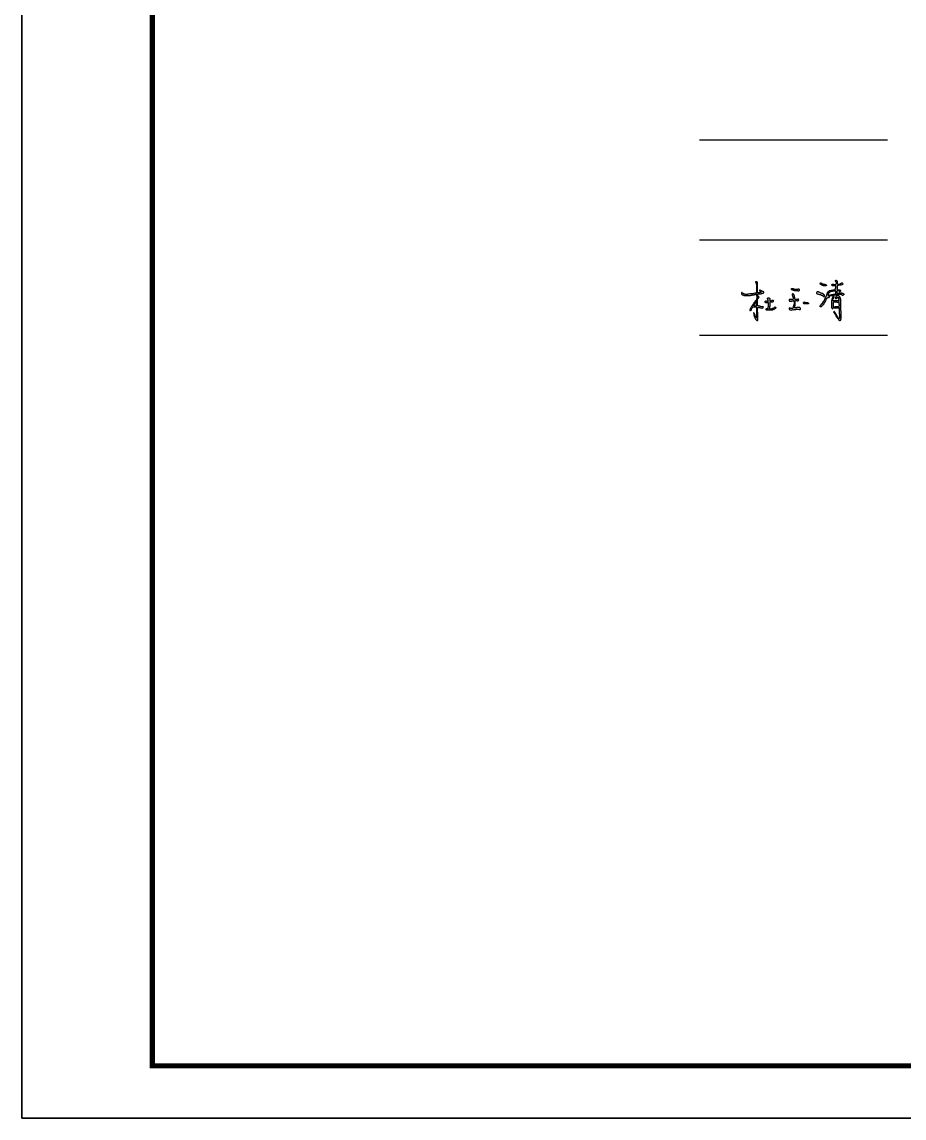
# Model space of a CAD drawing. Extents: x 30064 to 135164, y 17999 to 492668.
# Drawn here: x 30064 to 46963, y 386815 to 407815 of the extents above; entities that cross this region are included whole.
import ezdxf

# ---------------------------------------------------------------- set-up
doc = ezdxf.new("R2010")
doc.units = 0
doc.header["$LTSCALE"] = 1000
doc.header["$MEASUREMENT"] = 0
doc.layers.add('PUB_TITLE', color=7, linetype='Continuous')
doc.layers.add('TWT_TITLE', color=7, linetype='Continuous')

msp = doc.modelspace()

# ---------------------------------------------------------------- hatches: boundary and pattern name
h = msp.add_hatch(color=6)
h.paths.add_polyline_path([(44157, 402506), (44163, 402510), (44163, 402516), (44171, 402520), (44176, 402526), (44178, 402534), (44184, 402538), (44186, 402548), (44180, 402551), (44175, 402556), (44172, 402561), (44165, 402561), (44165, 402551), (44162, 402549), (44160, 402545), (44155, 402544), (44155, 402591), (44162, 402593), (44165, 402600), (44166, 402604), (44187, 402604), (44192, 402609), (44223, 402609), (44233, 402613), (44247, 402614), (44255, 402619), (44263, 402619), (44271, 402624), (44274, 402628), (44274, 402643), (44270, 402644), (44266, 402648), (44256, 402651), (44243, 402658), (44229, 402664), (44219, 402669), (44208, 402672), (44204, 402675), (44194, 402676), (44192, 402668), (44197, 402662), (44206, 402654), (44212, 402649), (44220, 402650), (44224, 402646), (44231, 402644), (44228, 402635), (44218, 402638), (44213, 402633), (44193, 402633), (44186, 402626), (44156, 402626), (44156, 402825), (44151, 402830), (44149, 402835), (44141, 402838), (44122, 402838), (44122, 402833), (44116, 402833), (44116, 402825), (44122, 402822), (44122, 402813), (44129, 402810), (44127, 402795), (44133, 402793), (44133, 402749), (44139, 402743), (44139, 402621), (44129, 402621), (44103, 402616), (44067, 402609), (44006, 402603), (43970, 402599), (43968, 402591), (43918, 402591), (43914, 402597), (43897, 402602), (43884, 402610), (43878, 402610), (43871, 402617), (43862, 402625), (43860, 402630), (43860, 402634), (43852, 402634), (43848, 402628), (43848, 402605), (43852, 402602), (43852, 402595), (43861, 402589), (43872, 402584), (43884, 402579), (43896, 402577), (43899, 402571), (43985, 402571), (43990, 402576), (44024, 402576), (44031, 402581), (44056, 402581), (44065, 402587), (44091, 402587), (44099, 402591), (44118, 402591), (44125, 402597), (44136, 402597), (44140, 402511), (44133, 402511), (44134, 402490), (44124, 402478), (44122, 402471), (44105, 402458), (44105, 402450), (44088, 402436), (44089, 402426), (44084, 402426), (44079, 402414), (44071, 402408), (44067, 402394), (44062, 402392), (44057, 402379), (44049, 402376), (44047, 402365), (44040, 402360), (44033, 402348), (44030, 402335), (44024, 402331), (44017, 402319), (44014, 402305), (44008, 402302), (44009, 402287), (44019, 402284), (44024, 402291), (44031, 402292), (44038, 402302), (44038, 402312), (44048, 402324), (44053, 402335), (44058, 402344), (44064, 402350), (44073, 402354), (44080, 402359), (44096, 402359), (44099, 402355), (44130, 402355), (44132, 402350), (44137, 402346), (44138, 402149), (44132, 402149), (44132, 402151), (44126, 402157), (44120, 402172), (44113, 402182), (44109, 402194), (44103, 402206), (44098, 402223), (44094, 402234), (44089, 402238), (44087, 402242), (44081, 402243), (44082, 402214), (44086, 402211), (44088, 402194), (44091, 402185), (44093, 402174), (44098, 402162), (44105, 402148), (44105, 402144), (44110, 402131), (44116, 402127), (44117, 402123), (44135, 402103), (44145, 402102), (44148, 402098), (44159, 402096), (44160, 402101), (44162, 402106), (44162, 402248), (44156, 402252), (44156, 402345), (44186, 402346), (44191, 402344), (44215, 402340), (44219, 402338), (44236, 402337), (44240, 402333), (44247, 402332), (44255, 402336), (44262, 402337), (44266, 402341), (44268, 402355), (44253, 402354), (44248, 402358), (44222, 402361), (44215, 402365), (44199, 402365), (44198, 402370), (44180, 402371), (44175, 402375), (44162, 402377), (44160, 402383), (44155, 402394)])
h.paths.add_polyline_path([(44452, 402453), (44458, 402456), (44458, 402485), (44434, 402485), (44432, 402479), (44424, 402480), (44422, 402473), (44404, 402473), (44402, 402466), (44390, 402465), (44392, 402517), (44387, 402519), (44383, 402523), (44375, 402528), (44355, 402527), (44353, 402524), (44348, 402522), (44348, 402510), (44356, 402507), (44354, 402489), (44362, 402485), (44362, 402458), (44328, 402459), (44327, 402470), (44325, 402473), (44312, 402472), (44309, 402468), (44304, 402463), (44303, 402449), (44309, 402445), (44310, 402432), (44334, 402431), (44337, 402436), (44344, 402436), (44347, 402441), (44359, 402442), (44361, 402435), (44367, 402434), (44365, 402362), (44361, 402359), (44362, 402321), (44357, 402321), (44353, 402315), (44342, 402314), (44338, 402322), (44327, 402322), (44323, 402316), (44320, 402311), (44320, 402299), (44325, 402295), (44328, 402292), (44384, 402292), (44386, 402296), (44448, 402296), (44453, 402303), (44472, 402306), (44473, 402309), (44484, 402311), (44502, 402327), (44505, 402348), (44499, 402350), (44496, 402355), (44480, 402353), (44470, 402338), (44461, 402338), (44459, 402333), (44445, 402333), (44441, 402327), (44428, 402326), (44425, 402320), (44393, 402321), (44392, 402316), (44385, 402316), (44384, 402356), (44389, 402362), (44389, 402438), (44396, 402443), (44401, 402448), (44452, 402448)])
h.paths.add_polyline_path([(44945, 402497), (44942, 402499), (44939, 402504), (44927, 402504), (44924, 402498), (44876, 402498), (44874, 402504), (44869, 402506), (44869, 402540), (44864, 402545), (44865, 402563), (44861, 402567), (44859, 402580), (44853, 402586), (44853, 402591), (44841, 402603), (44824, 402606), (44822, 402601), (44817, 402599), (44817, 402584), (44821, 402579), (44823, 402572), (44827, 402561), (44833, 402554), (44833, 402545), (44839, 402536), (44845, 402529), (44842, 402507), (44838, 402501), (44833, 402501), (44826, 402497), (44765, 402497), (44763, 402494), (44762, 402470), (44766, 402470), (44768, 402465), (44811, 402464), (44815, 402470), (44841, 402471), (44847, 402471), (44848, 402475), (44851, 402476), (44851, 402472), (44857, 402469), (44857, 402409), (44850, 402406), (44850, 402373), (44841, 402373), (44843, 402357), (44837, 402353), (44837, 402339), (44830, 402332), (44825, 402328), (44788, 402328), (44785, 402334), (44770, 402335), (44763, 402329), (44759, 402322), (44760, 402308), (44766, 402306), (44767, 402303), (44782, 402302), (44785, 402298), (44813, 402296), (44817, 402303), (44850, 402302), (44855, 402308), (44887, 402308), (44893, 402311), (44912, 402313), (44919, 402309), (44952, 402308), (44956, 402304), (44966, 402303), (44969, 402307), (44975, 402308), (44977, 402314), (44980, 402314), (44980, 402324), (44976, 402327), (44975, 402337), (44966, 402338), (44964, 402343), (44909, 402344), (44904, 402338), (44870, 402338), (44869, 402343), (44864, 402344), (44864, 402352), (44869, 402353), (44869, 402373), (44876, 402376), (44878, 402440), (44881, 402475), (44909, 402475), (44915, 402469), (44934, 402469), (44938, 402475), (44943, 402475)])
h.paths.add_polyline_path([(44953, 402695), (44947, 402695), (44946, 402700), (44928, 402700), (44925, 402693), (44855, 402693), (44855, 402699), (44846, 402700), (44844, 402705), (44834, 402705), (44833, 402710), (44809, 402710), (44805, 402710), (44805, 402686), (44815, 402685), (44818, 402681), (44827, 402680), (44830, 402676), (44838, 402675), (44841, 402669), (44855, 402670), (44859, 402665), (44927, 402664), (44929, 402659), (44947, 402660), (44947, 402666), (44952, 402668)])
h.paths.add_polyline_path([(45131, 402424), (45124, 402425), (45124, 402432), (45119, 402433), (45119, 402437), (45112, 402437), (45065, 402437), (45065, 402441), (45058, 402445), (45058, 402450), (45047, 402450), (45047, 402443), (45040, 402443), (45039, 402437), (45034, 402437), (45034, 402426), (45043, 402424), (45043, 402415), (45130, 402414)])
h.paths.add_polyline_path([(45411, 402607), (45406, 402610), (45391, 402613), (45378, 402618), (45363, 402625), (45348, 402632), (45337, 402637), (45325, 402643), (45299, 402643), (45291, 402637), (45288, 402626), (45285, 402611), (45297, 402604), (45326, 402599), (45346, 402593), (45365, 402591), (45382, 402582), (45393, 402575), (45399, 402572), (45408, 402566), (45414, 402562), (45419, 402554), (45437, 402555), (45438, 402579), (45432, 402584), (45431, 402588), (45422, 402591), (45419, 402598)])
h.paths.add_polyline_path([(45461, 402785), (45453, 402786), (45449, 402790), (45430, 402789), (45421, 402794), (45406, 402794), (45400, 402801), (45387, 402806), (45380, 402817), (45363, 402816), (45363, 402806), (45358, 402803), (45358, 402798), (45363, 402796), (45365, 402787), (45373, 402785), (45388, 402773), (45394, 402770), (45396, 402766), (45416, 402765), (45417, 402761), (45439, 402760), (45444, 402756), (45458, 402756), (45459, 402760), (45469, 402761), (45472, 402765), (45477, 402765), (45479, 402773), (45474, 402775), (45470, 402780), (45461, 402781)], flags=17)
h.paths.add_polyline_path([(45530, 402556), (45539, 402565), (45587, 402565), (45589, 402570), (45610, 402570), (45611, 402575), (45619, 402575), (45623, 402581), (45649, 402580), (45652, 402586), (45682, 402586), (45684, 402592), (45749, 402593), (45753, 402595), (45754, 402599), (45759, 402599), (45761, 402593), (45769, 402592), (45771, 402587), (45776, 402585), (45778, 402577), (45782, 402571), (45793, 402572), (45792, 402576), (45799, 402578), (45803, 402584), (45811, 402588), (45810, 402605), (45808, 402606), (45801, 402606), (45796, 402612), (45788, 402617), (45772, 402616), (45769, 402623), (45716, 402623), (45713, 402617), (45678, 402618), (45678, 402652), (45683, 402662), (45686, 402666), (45693, 402665), (45697, 402661), (45717, 402662), (45720, 402657), (45723, 402653), (45722, 402648), (45733, 402648), (45736, 402652), (45746, 402655), (45747, 402669), (45741, 402674), (45731, 402683), (45683, 402683), (45680, 402752), (45684, 402757), (45688, 402761), (45694, 402767), (45708, 402767), (45709, 402772), (45747, 402772), (45750, 402775), (45769, 402779), (45782, 402785), (45790, 402792), (45785, 402808), (45780, 402816), (45767, 402816), (45762, 402811), (45758, 402811), (45754, 402804), (45746, 402805), (45740, 402800), (45734, 402800), (45731, 402794), (45724, 402793), (45718, 402788), (45704, 402788), (45701, 402782), (45693, 402785), (45693, 402790), (45690, 402792), (45689, 402799), (45684, 402803), (45684, 402848), (45680, 402849), (45674, 402856), (45668, 402860), (45668, 402865), (45658, 402866), (45654, 402863), (45650, 402860), (45647, 402845), (45653, 402843), (45653, 402835), (45660, 402835), (45660, 402827), (45666, 402824), (45666, 402797), (45659, 402792), (45659, 402786), (45651, 402784), (45653, 402778), (45639, 402778), (45638, 402785), (45616, 402785), (45612, 402788), (45608, 402790), (45586, 402788), (45584, 402783), (45578, 402783), (45579, 402771), (45587, 402763), (45595, 402761), (45600, 402758), (45658, 402757), (45659, 402738), (45653, 402730), (45649, 402705), (45645, 402692), (45638, 402685), (45600, 402681), (45569, 402675), (45537, 402672), (45531, 402664), (45523, 402661), (45513, 402652), (45502, 402643), (45498, 402628), (45492, 402609), (45486, 402585), (45482, 402576), (45476, 402572), (45471, 402559), (45465, 402547), (45457, 402535), (45452, 402519), (45448, 402507), (45444, 402496), (45436, 402485), (45434, 402477), (45420, 402464), (45417, 402455), (45409, 402447), (45405, 402435), (45374, 402406), (45370, 402396), (45353, 402382), (45352, 402370), (45358, 402366), (45360, 402358), (45377, 402357), (45381, 402361), (45382, 402367), (45386, 402372), (45387, 402378), (45395, 402382), (45402, 402389), (45413, 402389), (45420, 402400), (45423, 402411), (45429, 402421), (45435, 402432), (45460, 402474), (45464, 402490), (45470, 402506), (45474, 402517), (45484, 402525), (45498, 402525), (45500, 402532), (45513, 402532), (45526, 402547), (45525, 402552)])
h.paths.add_polyline_path([(45511, 402574), (45511, 402600), (45514, 402608), (45514, 402614), (45519, 402620), (45517, 402625), (45526, 402628), (45530, 402633), (45532, 402639), (45548, 402639), (45550, 402643), (45560, 402642), (45563, 402649), (45587, 402648), (45591, 402654), (45626, 402655), (45628, 402660), (45642, 402659), (45644, 402666), (45648, 402665), (45649, 402660), (45654, 402658), (45653, 402605), (45637, 402605), (45634, 402600), (45610, 402600), (45604, 402594), (45575, 402594), (45571, 402588), (45544, 402587), (45539, 402582), (45532, 402582), (45526, 402578), (45514, 402579), (45514, 402573)], flags=16)
h.paths.add_polyline_path([(45751, 402502), (45744, 402507), (45743, 402524), (45737, 402535), (45730, 402546), (45715, 402565), (45673, 402566), (45665, 402560), (45661, 402555), (45658, 402552), (45657, 402543), (45654, 402542), (45653, 402531), (45646, 402528), (45647, 402518), (45653, 402519), (45657, 402514), (45669, 402516), (45671, 402522), (45680, 402521), (45684, 402527), (45690, 402534), (45693, 402537), (45704, 402537), (45704, 402533), (45711, 402533), (45708, 402502), (45716, 402499), (45716, 402472), (45712, 402469), (45712, 402464), (45704, 402464), (45703, 402469), (45597, 402470), (45598, 402503), (45603, 402505), (45604, 402514), (45619, 402526), (45619, 402537), (45624, 402538), (45625, 402547), (45621, 402549), (45620, 402556), (45599, 402556), (45598, 402545), (45593, 402543), (45593, 402531), (45587, 402531), (45586, 402510), (45582, 402508), (45580, 402481), (45576, 402480), (45575, 402338), (45581, 402337), (45582, 402334), (45587, 402332), (45588, 402321), (45598, 402322), (45598, 402330), (45601, 402333), (45604, 402338), (45704, 402336), (45706, 402342), (45722, 402342), (45720, 402223), (45729, 402218), (45726, 402145), (45723, 402142), (45722, 402136), (45710, 402136), (45703, 402141), (45705, 402150), (45697, 402157), (45691, 402167), (45682, 402177), (45682, 402185), (45671, 402194), (45670, 402201), (45662, 402210), (45660, 402217), (45652, 402231), (45648, 402237), (45648, 402243), (45638, 402251), (45638, 402257), (45632, 402262), (45632, 402266), (45621, 402267), (45620, 402263), (45614, 402258), (45615, 402251), (45619, 402246), (45631, 402235), (45632, 402228), (45644, 402218), (45643, 402212), (45656, 402194), (45659, 402183), (45665, 402179), (45665, 402174), (45670, 402165), (45670, 402160), (45679, 402151), (45681, 402143), (45702, 402124), (45706, 402115), (45715, 402104), (45723, 402102), (45729, 402096), (45737, 402096), (45739, 402101), (45749, 402101), (45749, 402121), (45756, 402126), (45755, 402280), (45751, 402283)])
h.paths.add_polyline_path([(45720, 402437), (45720, 402399), (45727, 402396), (45726, 402375), (45721, 402373), (45721, 402363), (45644, 402364), (45644, 402358), (45604, 402358), (45605, 402440), (45611, 402441), (45611, 402448), (45674, 402447), (45674, 402441), (45708, 402442), (45710, 402436)], flags=16)

# ---------------------------------------------------------------- linework, layer by layer
for p, q in [((43047, 405557), (46647, 405557)), ((43047, 403641), (46647, 403641)), ((43047, 401816), (46647, 401816))]:
    msp.add_line(p, q)
at = {"color": 1}
for points in [[(44141, 402838), (44122, 402838), (44122, 402833), (44116, 402833), (44116, 402825), (44122, 402822), (44122, 402813), (44129, 402810), (44127, 402795), (44133, 402793), (44133, 402749), (44139, 402743), (44139, 402621), (44129, 402621), (44103, 402616), (44067, 402609), (44006, 402603), (43970, 402599), (43968, 402591), (43918, 402591), (43914, 402597), (43897, 402602), (43884, 402610), (43878, 402610), (43871, 402617), (43862, 402625), (43860, 402630), (43860, 402634), (43852, 402634), (43848, 402628), (43848, 402605), (43852, 402602), (43852, 402595), (43861, 402589), (43872, 402584), (43884, 402579), (43896, 402577), (43899, 402571), (43985, 402571), (43990, 402576), (44024, 402576), (44031, 402581), (44056, 402581), (44065, 402587), (44091, 402587), (44099, 402591), (44118, 402591), (44125, 402597), (44136, 402597), (44140, 402511), (44133, 402511), (44134, 402490), (44124, 402478), (44122, 402471), (44105, 402458), (44105, 402450), (44088, 402436), (44089, 402426), (44084, 402426), (44079, 402414), (44071, 402408), (44067, 402394), (44062, 402392), (44057, 402379), (44049, 402376), (44047, 402365), (44040, 402360), (44033, 402348), (44030, 402335), (44024, 402331), (44017, 402319), (44014, 402305), (44008, 402302), (44009, 402287), (44019, 402284), (44024, 402291), (44031, 402292), (44038, 402302), (44038, 402312), (44048, 402324), (44053, 402335), (44058, 402344), (44064, 402350), (44073, 402354), (44080, 402359), (44096, 402359), (44099, 402355), (44130, 402355), (44132, 402350), (44137, 402346), (44138, 402149), (44132, 402149), (44132, 402151), (44126, 402157), (44120, 402172), (44113, 402182), (44109, 402194), (44103, 402206), (44098, 402223), (44094, 402234), (44089, 402238), (44087, 402242), (44081, 402243), (44082, 402214), (44086, 402211), (44088, 402194), (44091, 402185), (44093, 402174), (44098, 402162), (44105, 402148), (44105, 402144), (44110, 402131), (44116, 402127), (44117, 402123), (44135, 402103), (44145, 402102), (44148, 402098), (44159, 402096), (44160, 402101), (44162, 402106), (44162, 402248), (44156, 402252), (44156, 402345), (44186, 402346), (44191, 402344), (44215, 402340), (44219, 402338), (44236, 402337), (44240, 402333), (44247, 402332), (44255, 402336), (44262, 402337), (44266, 402341), (44268, 402355), (44253, 402354), (44248, 402358), (44222, 402361), (44215, 402365), (44199, 402365), (44198, 402370), (44180, 402371), (44175, 402375), (44162, 402377), (44160, 402383), (44155, 402394), (44157, 402506), (44163, 402510), (44163, 402516), (44171, 402520), (44176, 402526), (44178, 402534), (44184, 402538), (44186, 402548), (44180, 402551), (44175, 402556), (44172, 402561), (44165, 402561), (44165, 402551), (44162, 402549), (44160, 402545), (44155, 402544), (44155, 402591), (44162, 402593), (44165, 402600), (44166, 402604), (44187, 402604), (44192, 402609), (44223, 402609), (44233, 402613), (44247, 402614), (44255, 402619), (44263, 402619), (44271, 402624), (44274, 402628), (44274, 402643), (44270, 402644), (44266, 402648), (44256, 402651), (44243, 402658), (44229, 402664), (44219, 402669), (44208, 402672), (44204, 402675), (44194, 402676), (44192, 402668), (44197, 402662), (44206, 402654), (44212, 402649), (44220, 402650), (44224, 402646), (44231, 402644), (44228, 402635), (44218, 402638), (44213, 402633), (44193, 402633), (44186, 402626), (44156, 402626), (44156, 402825), (44151, 402830), (44149, 402835), (44141, 402838)], [(45678, 402652), (45678, 402618), (45713, 402617), (45716, 402623), (45769, 402623), (45772, 402616), (45788, 402617), (45796, 402612), (45801, 402606), (45808, 402606), (45810, 402605), (45811, 402588), (45803, 402584), (45799, 402578), (45792, 402576), (45793, 402572), (45782, 402571), (45778, 402577), (45776, 402585), (45771, 402587), (45769, 402592), (45761, 402593), (45759, 402599), (45754, 402599), (45753, 402595), (45749, 402593), (45684, 402592), (45682, 402586), (45652, 402586), (45649, 402580), (45623, 402581), (45619, 402575), (45611, 402575), (45610, 402570), (45589, 402570), (45587, 402565), (45539, 402565), (45530, 402556), (45525, 402552), (45526, 402547), (45513, 402532), (45500, 402532), (45498, 402525), (45484, 402525), (45474, 402517), (45470, 402506), (45464, 402490), (45460, 402474), (45435, 402432), (45429, 402421), (45423, 402411), (45420, 402400), (45413, 402389), (45402, 402389), (45395, 402382), (45387, 402378), (45386, 402372), (45382, 402367), (45381, 402361), (45377, 402357), (45360, 402358), (45358, 402366), (45352, 402370), (45353, 402382), (45370, 402396), (45374, 402406), (45405, 402435), (45409, 402447), (45417, 402455), (45420, 402464), (45434, 402477), (45436, 402485), (45444, 402496), (45448, 402507), (45452, 402519), (45457, 402535), (45465, 402547), (45471, 402559), (45476, 402572), (45482, 402576), (45486, 402585), (45492, 402609), (45498, 402628), (45502, 402643), (45513, 402652), (45523, 402661), (45531, 402664), (45537, 402672), (45569, 402675), (45600, 402681), (45638, 402685), (45645, 402692), (45649, 402705), (45653, 402730), (45659, 402738), (45658, 402757), (45600, 402758), (45595, 402761), (45587, 402763), (45579, 402771), (45578, 402783), (45584, 402783), (45586, 402788), (45608, 402790), (45612, 402788), (45616, 402785), (45638, 402785), (45639, 402778), (45653, 402778), (45651, 402784), (45659, 402786), (45659, 402792), (45666, 402797), (45666, 402824), (45660, 402827), (45660, 402835), (45653, 402835), (45653, 402843), (45647, 402845), (45650, 402860), (45654, 402863), (45658, 402866), (45668, 402865), (45668, 402860), (45674, 402856), (45680, 402849), (45684, 402848), (45684, 402803), (45689, 402799), (45690, 402792), (45693, 402790), (45693, 402785), (45701, 402782), (45704, 402788), (45718, 402788), (45724, 402793), (45731, 402794), (45734, 402800), (45740, 402800), (45746, 402805), (45754, 402804), (45758, 402811), (45762, 402811), (45767, 402816), (45780, 402816), (45785, 402808), (45790, 402792), (45782, 402785), (45769, 402779), (45750, 402775), (45747, 402772), (45709, 402772), (45708, 402767), (45694, 402767), (45688, 402761), (45684, 402757), (45680, 402752), (45683, 402683), (45731, 402683), (45741, 402674), (45747, 402669), (45746, 402655), (45736, 402652), (45733, 402648), (45722, 402648), (45723, 402653), (45720, 402657), (45717, 402662), (45697, 402661), (45693, 402665), (45686, 402666), (45683, 402662), (45678, 402652)], [(45469, 402761), (45459, 402760), (45458, 402756), (45444, 402756), (45439, 402760), (45417, 402761), (45416, 402765), (45396, 402766), (45394, 402770), (45388, 402773), (45373, 402785), (45365, 402787), (45363, 402796), (45358, 402798), (45358, 402803), (45363, 402806), (45363, 402816), (45380, 402817), (45387, 402806), (45400, 402801), (45406, 402794), (45421, 402794), (45430, 402789), (45449, 402790), (45453, 402786), (45461, 402785), (45461, 402781), (45470, 402780), (45474, 402775), (45479, 402773), (45477, 402765), (45472, 402765), (45469, 402761)], [(44939, 402504), (44927, 402504), (44924, 402498), (44876, 402498), (44874, 402504), (44869, 402506), (44869, 402540), (44864, 402545), (44865, 402563), (44861, 402567), (44859, 402580), (44853, 402586), (44853, 402591), (44841, 402603), (44824, 402606), (44822, 402601), (44817, 402599), (44817, 402584), (44821, 402579), (44823, 402572), (44827, 402561), (44833, 402554), (44833, 402545), (44839, 402536), (44845, 402529), (44842, 402507), (44838, 402501), (44833, 402501), (44826, 402497), (44765, 402497), (44763, 402494), (44762, 402470), (44766, 402470), (44768, 402465), (44811, 402464), (44815, 402470), (44841, 402471), (44847, 402471), (44848, 402475), (44851, 402476), (44851, 402472), (44857, 402469), (44857, 402409), (44850, 402406), (44850, 402373), (44841, 402373), (44843, 402357), (44837, 402353), (44837, 402339), (44830, 402332), (44825, 402328), (44788, 402328), (44785, 402334), (44770, 402335), (44763, 402329), (44759, 402322), (44760, 402308), (44766, 402306), (44767, 402303), (44782, 402302), (44785, 402298), (44813, 402296), (44817, 402303), (44850, 402302), (44855, 402308), (44887, 402308), (44893, 402311), (44912, 402313), (44919, 402309), (44952, 402308), (44956, 402304), (44966, 402303), (44969, 402307), (44975, 402308), (44977, 402314), (44980, 402314), (44980, 402324), (44976, 402327), (44975, 402337), (44966, 402338), (44964, 402343), (44909, 402344), (44904, 402338), (44870, 402338), (44869, 402343), (44864, 402344), (44864, 402352), (44869, 402353), (44869, 402373), (44876, 402376), (44878, 402440), (44878, 402440), (44881, 402475), (44909, 402475), (44915, 402469), (44934, 402469), (44938, 402475), (44943, 402475), (44945, 402497), (44942, 402499), (44939, 402504)], [(44809, 402710), (44833, 402710), (44834, 402705), (44844, 402705), (44846, 402700), (44855, 402699), (44855, 402693), (44925, 402693), (44928, 402700), (44946, 402700), (44947, 402695), (44953, 402695), (44952, 402668), (44947, 402666), (44947, 402660), (44929, 402659), (44927, 402664), (44859, 402665), (44855, 402670), (44841, 402669), (44838, 402675), (44830, 402676), (44827, 402680), (44818, 402681), (44815, 402685), (44805, 402686), (44805, 402710), (44809, 402710)], [(45437, 402555), (45438, 402579), (45432, 402584), (45431, 402588), (45422, 402591), (45419, 402598), (45411, 402607), (45406, 402610), (45391, 402613), (45378, 402618), (45363, 402625), (45348, 402632), (45337, 402637), (45325, 402643), (45299, 402643), (45291, 402637), (45288, 402626), (45285, 402611), (45297, 402604), (45326, 402599), (45346, 402593), (45365, 402591), (45382, 402582), (45393, 402575), (45399, 402572), (45408, 402566), (45414, 402562), (45419, 402554), (45437, 402555)], [(45653, 402604), (45654, 402658), (45649, 402660), (45648, 402665), (45644, 402666), (45642, 402659), (45628, 402660), (45626, 402655), (45591, 402654), (45587, 402648), (45563, 402649), (45560, 402642), (45550, 402643), (45548, 402639), (45532, 402639), (45530, 402633), (45526, 402628), (45517, 402625), (45519, 402620), (45514, 402614), (45514, 402608), (45511, 402600), (45511, 402574), (45514, 402573), (45514, 402579), (45526, 402578), (45532, 402582), (45539, 402582), (45544, 402587), (45571, 402588), (45575, 402594), (45604, 402594), (45610, 402600), (45634, 402600), (45637, 402605), (45653, 402605)], [(44139, 402459), (44128, 402459), (44127, 402449), (44122, 402449), (44122, 402441), (44114, 402432), (44113, 402424), (44098, 402412), (44093, 402408), (44094, 402402), (44085, 402396), (44081, 402396), (44081, 402388), (44091, 402385), (44090, 402381), (44098, 402382), (44099, 402376), (44138, 402376), (44140, 402459)], [(44327, 402470), (44328, 402459), (44362, 402458), (44362, 402485), (44354, 402489), (44356, 402507), (44348, 402510), (44348, 402522), (44353, 402524), (44355, 402527), (44375, 402528), (44383, 402523), (44387, 402519), (44392, 402517), (44390, 402465), (44402, 402466), (44404, 402473), (44422, 402473), (44424, 402480), (44432, 402479), (44434, 402485), (44458, 402485), (44458, 402456), (44452, 402453), (44452, 402448), (44401, 402448), (44396, 402443), (44389, 402438), (44389, 402362), (44384, 402356), (44385, 402316), (44392, 402316), (44393, 402321), (44425, 402320), (44428, 402326), (44441, 402327), (44445, 402333), (44459, 402333), (44461, 402338), (44470, 402338), (44480, 402353), (44496, 402355), (44499, 402350), (44505, 402348), (44502, 402327), (44484, 402311), (44473, 402309), (44472, 402306), (44453, 402303), (44448, 402296), (44386, 402296), (44384, 402292), (44328, 402292), (44325, 402295), (44320, 402299), (44320, 402311), (44323, 402316), (44327, 402322), (44338, 402322), (44342, 402314), (44353, 402315), (44357, 402321), (44362, 402321), (44361, 402359), (44365, 402362), (44367, 402434), (44361, 402435), (44359, 402442), (44347, 402441), (44344, 402436), (44337, 402436), (44334, 402431), (44310, 402432), (44309, 402445), (44303, 402449), (44304, 402463), (44309, 402468), (44312, 402472), (44325, 402473), (44327, 402470)], [(45065, 402437), (45112, 402437), (45119, 402437), (45119, 402433), (45124, 402432), (45124, 402425), (45131, 402424), (45130, 402414), (45043, 402415), (45043, 402424), (45034, 402426), (45034, 402437), (45039, 402437), (45040, 402443), (45047, 402443), (45047, 402450), (45058, 402450), (45058, 402445), (45065, 402441), (45065, 402437)], [(45669, 402516), (45671, 402522), (45680, 402521), (45684, 402527), (45690, 402534), (45693, 402537), (45704, 402537), (45704, 402533), (45711, 402533), (45708, 402502), (45716, 402499), (45716, 402472), (45712, 402469), (45712, 402464), (45704, 402464), (45703, 402469), (45597, 402470), (45598, 402503), (45603, 402505), (45604, 402514), (45619, 402526), (45619, 402537), (45624, 402538), (45625, 402547), (45621, 402549), (45620, 402556), (45599, 402556), (45598, 402545), (45593, 402543), (45593, 402531), (45587, 402531), (45586, 402510), (45582, 402508), (45580, 402481), (45576, 402480), (45575, 402338), (45581, 402337), (45582, 402334), (45587, 402332), (45588, 402321), (45598, 402322), (45598, 402330), (45601, 402333), (45604, 402338), (45704, 402336), (45706, 402342), (45722, 402342), (45720, 402223), (45729, 402218), (45726, 402145), (45723, 402142), (45722, 402136), (45710, 402136), (45703, 402141), (45705, 402150), (45697, 402157), (45691, 402167), (45682, 402177), (45682, 402185), (45671, 402194), (45670, 402201), (45662, 402210), (45660, 402217), (45652, 402231), (45648, 402237), (45648, 402243), (45638, 402251), (45638, 402257), (45632, 402262), (45632, 402266), (45621, 402267), (45620, 402263), (45614, 402258), (45615, 402251), (45619, 402246), (45631, 402235), (45632, 402228), (45644, 402218), (45643, 402212), (45656, 402194), (45659, 402183), (45665, 402179), (45665, 402174), (45670, 402165), (45670, 402160), (45679, 402151), (45681, 402143), (45702, 402124), (45706, 402115), (45715, 402104), (45723, 402102), (45729, 402096), (45737, 402096), (45739, 402101), (45749, 402101), (45749, 402121), (45756, 402126), (45755, 402280), (45751, 402283), (45751, 402502), (45744, 402507), (45743, 402524), (45737, 402535), (45730, 402546), (45715, 402565), (45673, 402566), (45665, 402560), (45661, 402555), (45658, 402552), (45657, 402543), (45654, 402542), (45653, 402531), (45646, 402528), (45647, 402518), (45653, 402519), (45657, 402514), (45669, 402516)], [(45605, 402440), (45604, 402358), (45644, 402358), (45644, 402364), (45721, 402363), (45721, 402373), (45726, 402375), (45727, 402396), (45720, 402399), (45720, 402437), (45710, 402436), (45708, 402442), (45674, 402441), (45674, 402447), (45611, 402448), (45611, 402441), (45605, 402440)]]:
    msp.add_lwpolyline(points, dxfattribs=at)
at = {"layer": 'PUB_TITLE', "color": 0}
for p, q in [((30064, 386815), (30064, 428815)), ((32564, 427815), (32564, 387815)), ((32564, 387815), (88464, 387815)), ((89464, 386815), (30064, 386815))]:
    msp.add_line(p, q, dxfattribs=at)
at = {"layer": 'TWT_TITLE'}
msp.add_lwpolyline([(30064, 386815), (104364, 386815), (104364, 428815), (30064, 428815)], close=True, dxfattribs=at)
at = {"layer": 'TWT_TITLE', "const_width": 100}
msp.add_lwpolyline([(32564, 387815), (103364, 387815), (103364, 427815), (32564, 427815)], close=True, dxfattribs=at)

doc.saveas('drawing.dxf')
